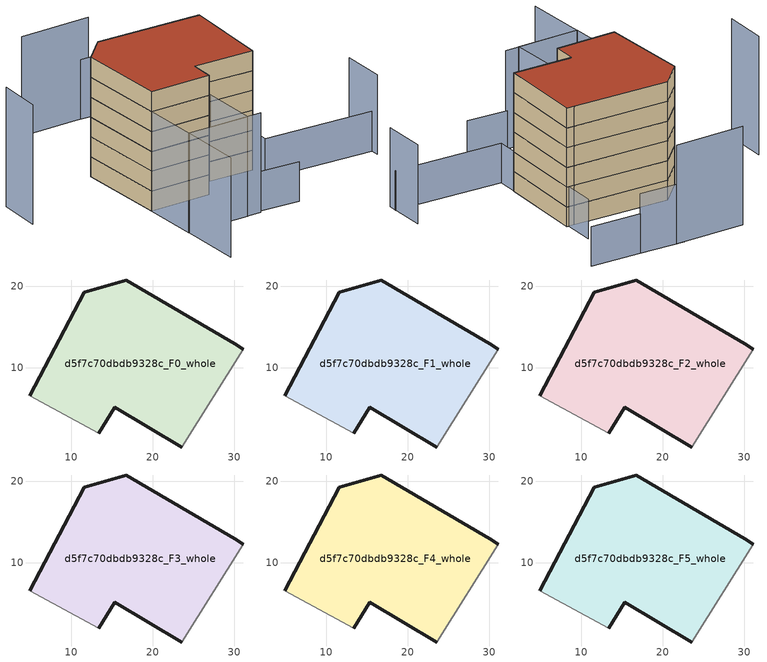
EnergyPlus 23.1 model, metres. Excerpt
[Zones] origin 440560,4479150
d5f7c70dbdb9328c_F0_whole
 floor ground (EU_floor_Construction): 23.56,0.29 31.14,12.26 30.04,12.93 16.78,20.77 11.62,19.27 4.9,6.59 13.42,1.97 15.35,5.16 z0
 wall outside (EU_wall_Construction): 23.56,0.29 15.35,5.16 13.42,1.97 / 4.9,6.59 11.62,19.27 16.78,20.77 30.04,12.93 31.14,12.26 z0:3
 wall adiabatic (EU_wall_Construction): 31.14,12.26 23.56,0.29 / 13.42,1.97 4.9,6.59 z0:3
d5f7c70dbdb9328c_F1_whole
 floor to d5f7c70dbdb9328c_F0_whole (EU_floor_Construction): 23.56,0.29 31.14,12.26 30.04,12.93 16.78,20.77 11.62,19.27 4.9,6.59 13.42,1.97 15.35,5.16 z3
 wall outside (EU_wall_Construction): 23.56,0.29 15.35,5.16 13.42,1.97 / 4.9,6.59 11.62,19.27 16.78,20.77 30.04,12.93 31.14,12.26 z3:6
 wall adiabatic (EU_wall_Construction): 31.14,12.26 23.56,0.29 / 13.42,1.97 4.9,6.59 z3:6
d5f7c70dbdb9328c_F2_whole
 floor to d5f7c70dbdb9328c_F1_whole (EU_floor_Construction): 23.56,0.29 31.14,12.26 30.04,12.93 16.78,20.77 11.62,19.27 4.9,6.59 13.42,1.97 15.35,5.16 z6
 wall outside (EU_wall_Construction): 23.56,0.29 15.35,5.16 13.42,1.97 / 4.9,6.59 11.62,19.27 16.78,20.77 30.04,12.93 31.14,12.26 z6:9
 wall adiabatic (EU_wall_Construction): 31.14,12.26 23.56,0.29 / 13.42,1.97 4.9,6.59 z6:9
d5f7c70dbdb9328c_F3_whole
 floor to d5f7c70dbdb9328c_F2_whole (EU_floor_Construction): 23.56,0.29 31.14,12.26 30.04,12.93 16.78,20.77 11.62,19.27 4.9,6.59 13.42,1.97 15.35,5.16 z9
 wall outside (EU_wall_Construction): 23.56,0.29 15.35,5.16 13.42,1.97 / 4.9,6.59 11.62,19.27 16.78,20.77 30.04,12.93 31.14,12.26 z9:12
 wall adiabatic (EU_wall_Construction): 31.14,12.26 23.56,0.29 / 13.42,1.97 4.9,6.59 z9:12
d5f7c70dbdb9328c_F4_whole
 floor to d5f7c70dbdb9328c_F3_whole (EU_floor_Construction): 23.56,0.29 31.14,12.26 30.04,12.93 16.78,20.77 11.62,19.27 4.9,6.59 13.42,1.97 15.35,5.16 z12
 wall outside (EU_wall_Construction): 23.56,0.29 15.35,5.16 13.42,1.97 / 4.9,6.59 11.62,19.27 16.78,20.77 30.04,12.93 31.14,12.26 z12:15
 wall adiabatic (EU_wall_Construction): 31.14,12.26 23.56,0.29 / 13.42,1.97 4.9,6.59 z12:15
d5f7c70dbdb9328c_F5_whole
 floor to d5f7c70dbdb9328c_F4_whole (EU_floor_Construction): 23.56,0.29 31.14,12.26 30.04,12.93 16.78,20.77 11.62,19.27 4.9,6.59 13.42,1.97 15.35,5.16 z15
 wall outside (EU_wall_Construction): 23.56,0.29 15.35,5.16 13.42,1.97 / 4.9,6.59 11.62,19.27 16.78,20.77 30.04,12.93 31.14,12.26 z15:18
 wall adiabatic (EU_wall_Construction): 31.14,12.26 23.56,0.29 / 13.42,1.97 4.9,6.59 z15:18
 roof outside (EU_roof_Construction): 30.04,12.93 31.14,12.26 23.56,0.29 15.35,5.16 13.42,1.97 4.9,6.59 11.62,19.27 16.78,20.77 z18
shading: 11.46,-6.72 16.92,-10.18 / 36.6,-11.54 21.74,-2.52 / 21.74,-2.52 33.41,16.71 / 41.53,21.28 34.65,25.42 z0:6; -4.12,-10.09 0.72,-1.27 / 0.72,-1.27 11.27,-7.05 / 29.55,28.54 19.67,33.87 / 4.9,6.59 13.59,1.89 / 13.59,1.89 9.32,-5.99 / 9.32,-5.99 0.64,-1.29 / 0.64,-1.29 4.9,6.59 z0:15; 35.93,-12.66 39.34,-6.7 z0:12; 34.62,25.38 28.35,29.19 z0:9; -2.62,25.23 -6.28,19.26 z0:18
[Building]
EU S2 Campaign: North Axis=0; Terrain=City; Solar Distribution=FullExterior
[Site:Location]
Madrid: Latitude=40.5; Longitude=-3.5; Time Zone=1; Elevation=609
[SizingPeriod:WeatherFileDays]
AnnualSizingPeriod: Begin Month=1; Begin Day of Month=1; End Month=12; End Day of Month=31; Day of Week for Start Day=Monday; Use Weather File Daylight Saving Period=No; Use Weather File Rain and Snow Indicators=No
[MATERIAL]
EU_InternalMass_Material: Roughness=MediumRough; Thickness=0.1; Conductivity=1; Density=1800; Specific Heat=900; Thermal Absorptance=0.9; Solar Absorptance=0.7; Visible Absorptance=0.7
[MATERIAL:NOMASS] Roughness=MediumRough; Thermal Absorptance=0.9; Solar Absorptance=0.7; Visible Absorptance=0.7
Name | Thermal Resistance
EU_wall_NoMass | 1.60022
EU_roof_NoMass | 1.57597
EU_floor_NoMass | 0.470652
[CONSTRUCTION]
EU_wall_Construction: EU_wall_NoMass
EU_roof_Construction: EU_roof_NoMass
EU_floor_Construction: EU_floor_NoMass
EU_InternalMass_Construction: EU_InternalMass_Material
[ZONE] Type=1; Multiplier=1; Ceiling Height=autocalculate; Floor Area=autocalculate; Part of Total Floor Area=Yes
Name | Volume
d5f7c70dbdb9328c_F0_whole | 942.654
d5f7c70dbdb9328c_F1_whole; d5f7c70dbdb9328c_F2_whole; d5f7c70dbdb9328c_F3_whole; d5f7c70dbdb9328c_F4_whole; d5f7c70dbdb9328c_F5_whole | 942.653
[INTERNALMASS] Construction=EU_InternalMass_Construction; Surface Area=314.208
Name | Zone or ZoneList
d5f7c70dbdb9328c_F0_whole_EU_InternalMass | d5f7c70dbdb9328c_F0_whole
d5f7c70dbdb9328c_F1_whole_EU_InternalMass | d5f7c70dbdb9328c_F1_whole
d5f7c70dbdb9328c_F2_whole_EU_InternalMass | d5f7c70dbdb9328c_F2_whole
d5f7c70dbdb9328c_F3_whole_EU_InternalMass | d5f7c70dbdb9328c_F3_whole
d5f7c70dbdb9328c_F4_whole_EU_InternalMass | d5f7c70dbdb9328c_F4_whole
d5f7c70dbdb9328c_F5_whole_EU_InternalMass | d5f7c70dbdb9328c_F5_whole
[OTHEREQUIPMENT] Fuel Type=Electricity; Design Level Calculation Method=Watts/Area; Power per Zone Floor Area=1; Fraction Latent=0; Fraction Radiant=0; Fraction Lost=0; Carbon Dioxide Generation Rate=0; EndUse Subcategory=EU_Step8_InternalGains
Name | Zone or ZoneList or Space or SpaceList | Schedule
EU_Step8_InternalGain_d5f7c70dbdb9328c_F0_whole_f000 | d5f7c70dbdb9328c_F0_whole | EU_Step8_GainSchedule_d5f7c70dbdb9328c_F0_whole_f000
EU_Step8_InternalGain_d5f7c70dbdb9328c_F1_whole_f000 | d5f7c70dbdb9328c_F1_whole | EU_Step8_GainSchedule_d5f7c70dbdb9328c_F1_whole_f000
EU_Step8_InternalGain_d5f7c70dbdb9328c_F2_whole_f000 | d5f7c70dbdb9328c_F2_whole | EU_Step8_GainSchedule_d5f7c70dbdb9328c_F2_whole_f000
EU_Step8_InternalGain_d5f7c70dbdb9328c_F3_whole_f000 | d5f7c70dbdb9328c_F3_whole | EU_Step8_GainSchedule_d5f7c70dbdb9328c_F3_whole_f000
EU_Step8_InternalGain_d5f7c70dbdb9328c_F4_whole_f000 | d5f7c70dbdb9328c_F4_whole | EU_Step8_GainSchedule_d5f7c70dbdb9328c_F4_whole_f000
EU_Step8_InternalGain_d5f7c70dbdb9328c_F5_whole_f000 | d5f7c70dbdb9328c_F5_whole | EU_Step8_GainSchedule_d5f7c70dbdb9328c_F5_whole_f000
[ZONEVENTILATION:DESIGNFLOWRATE] Schedule=EU_AlwaysOn; Design Flow Rate Calculation Method=AirChanges/Hour; Air Changes per Hour=0.480704; Ventilation Type=Natural; Fan Pressure Rise=0; Fan Total Efficiency=1; Constant Term Coefficient=1; Temperature Term Coefficient=0; Velocity Term Coefficient=0; Velocity Squared Term Coefficient=0; Minimum Indoor Temperature=-100; Maximum Indoor Temperature=100; Delta Temperature=-100; Minimum Outdoor Temperature=-100; Maximum Outdoor Temperature=100; Maximum Wind Speed=40
Name | Zone or ZoneList or Space or SpaceList
EU_ConstantAir_d5f7c70dbdb9328c_F0_whole | d5f7c70dbdb9328c_F0_whole
EU_ConstantAir_d5f7c70dbdb9328c_F1_whole | d5f7c70dbdb9328c_F1_whole
EU_ConstantAir_d5f7c70dbdb9328c_F2_whole | d5f7c70dbdb9328c_F2_whole
EU_ConstantAir_d5f7c70dbdb9328c_F3_whole | d5f7c70dbdb9328c_F3_whole
EU_ConstantAir_d5f7c70dbdb9328c_F4_whole | d5f7c70dbdb9328c_F4_whole
EU_ConstantAir_d5f7c70dbdb9328c_F5_whole | d5f7c70dbdb9328c_F5_whole
[HVACTEMPLATE:THERMOSTAT] Constant Heating Setpoint=20; Constant Cooling Setpoint=50
EU_HeatOnly_d5f7c70dbdb9328c_F0_whole; EU_HeatOnly_d5f7c70dbdb9328c_F1_whole; EU_HeatOnly_d5f7c70dbdb9328c_F2_whole; EU_HeatOnly_d5f7c70dbdb9328c_F3_whole; EU_HeatOnly_d5f7c70dbdb9328c_F4_whole; EU_HeatOnly_d5f7c70dbdb9328c_F5_whole
[HVACTEMPLATE:ZONE:IDEALLOADSAIRSYSTEM] System Availability Schedule=EU_AlwaysOn; Maximum Heating Supply Air Temperature=50; Minimum Cooling Supply Air Temperature=13; Maximum Heating Supply Air Humidity Ratio=0.0156; Minimum Cooling Supply Air Humidity Ratio=0.0077; Heating Limit=NoLimit; Cooling Limit=NoLimit; Heating Availability Schedule=EU_AlwaysOn; Cooling Availability Schedule=EU_CoolingOff; Dehumidification Control Type=ConstantSensibleHeatRatio; Cooling Sensible Heat Ratio=0.7; Dehumidification Setpoint=60; Humidification Control Type=None; Humidification Setpoint=30; Outdoor Air Method=None; Outdoor Air Flow Rate per Person=0.00944; Outdoor Air Flow Rate per Zone Floor Area=0; Outdoor Air Flow Rate per Zone=0; Demand Controlled Ventilation Type=None; Outdoor Air Economizer Type=NoEconomizer; Heat Recovery Type=None; Sensible Heat Recovery Effectiveness=0.7; Latent Heat Recovery Effectiveness=0.65
Name | Template Thermostat
d5f7c70dbdb9328c_F0_whole | EU_HeatOnly_d5f7c70dbdb9328c_F0_whole
d5f7c70dbdb9328c_F1_whole | EU_HeatOnly_d5f7c70dbdb9328c_F1_whole
d5f7c70dbdb9328c_F2_whole | EU_HeatOnly_d5f7c70dbdb9328c_F2_whole
d5f7c70dbdb9328c_F3_whole | EU_HeatOnly_d5f7c70dbdb9328c_F3_whole
d5f7c70dbdb9328c_F4_whole | EU_HeatOnly_d5f7c70dbdb9328c_F4_whole
d5f7c70dbdb9328c_F5_whole | EU_HeatOnly_d5f7c70dbdb9328c_F5_whole
[SIZING:ZONE] Zone Cooling Design Supply Air Temperature Input Method=SupplyAirTemperature; Zone Cooling Design Supply Air Temperature=13; Zone Heating Design Supply Air Temperature Input Method=SupplyAirTemperature; Zone Heating Design Supply Air Temperature=50; Zone Cooling Design Supply Air Humidity Ratio=0.008; Zone Heating Design Supply Air Humidity Ratio=0.008; Cooling Design Air Flow Method=DesignDay; Cooling Design Air Flow Rate=0; Cooling Minimum Air Flow per Zone Floor Area=0.000762; Cooling Minimum Air Flow=0; Cooling Minimum Air Flow Fraction=0.2; Heating Design Air Flow Method=DesignDay; Heating Design Air Flow Rate=0; Heating Maximum Air Flow per Zone Floor Area=0.002032; Heating Maximum Air Flow=0.141576; Heating Maximum Air Flow Fraction=0.3; Account for Dedicated Outdoor Air System=No; Dedicated Outdoor Air System Control Strategy=NeutralSupplyAir; Dedicated Outdoor Air Low Setpoint Temperature for Design=autosize; Dedicated Outdoor Air High Setpoint Temperature for Design=autosize; Zone Load Sizing Method=Sensible Load Only No Latent Load; Zone Latent Cooling Design Supply Air Humidity Ratio Input Method=HumidityRatioDifference; Zone Cooling Design Supply Air Humidity Ratio Difference=0.005; Zone Latent Heating Design Supply Air Humidity Ratio Input Method=HumidityRatioDifference; Zone Humidification Design Supply Air Humidity Ratio Difference=0.005
d5f7c70dbdb9328c_F0_whole; d5f7c70dbdb9328c_F1_whole; d5f7c70dbdb9328c_F2_whole; d5f7c70dbdb9328c_F3_whole; d5f7c70dbdb9328c_F4_whole; d5f7c70dbdb9328c_F5_whole
[SCHEDULE:CONSTANT]
Name | Hourly Value
EU_AlwaysOn | 1
EU_CoolingOff | 0
[SCHEDULE:FILE] Column Number=1; Rows to Skip at Top=0; Number of Hours of Data=8760; Column Separator=Comma; Interpolate to Timestep=No; Minutes per Item=60; Adjust Schedule for Daylight Savings=Yes
Name | File
EU_Step8_GainSchedule_d5f7c70dbdb9328c_F0_whole_f000 | ../../schedules/d5f7c70dbdb9328c/d5f7c70dbdb9328c_F0_whole_f000_gain.csv
EU_Step8_GainSchedule_d5f7c70dbdb9328c_F1_whole_f000 | ../../schedules/d5f7c70dbdb9328c/d5f7c70dbdb9328c_F1_whole_f000_gain.csv
EU_Step8_GainSchedule_d5f7c70dbdb9328c_F2_whole_f000 | ../../schedules/d5f7c70dbdb9328c/d5f7c70dbdb9328c_F2_whole_f000_gain.csv
EU_Step8_GainSchedule_d5f7c70dbdb9328c_F3_whole_f000 | ../../schedules/d5f7c70dbdb9328c/d5f7c70dbdb9328c_F3_whole_f000_gain.csv
EU_Step8_GainSchedule_d5f7c70dbdb9328c_F4_whole_f000 | ../../schedules/d5f7c70dbdb9328c/d5f7c70dbdb9328c_F4_whole_f000_gain.csv
EU_Step8_GainSchedule_d5f7c70dbdb9328c_F5_whole_f000 | ../../schedules/d5f7c70dbdb9328c/d5f7c70dbdb9328c_F5_whole_f000_gain.csv
